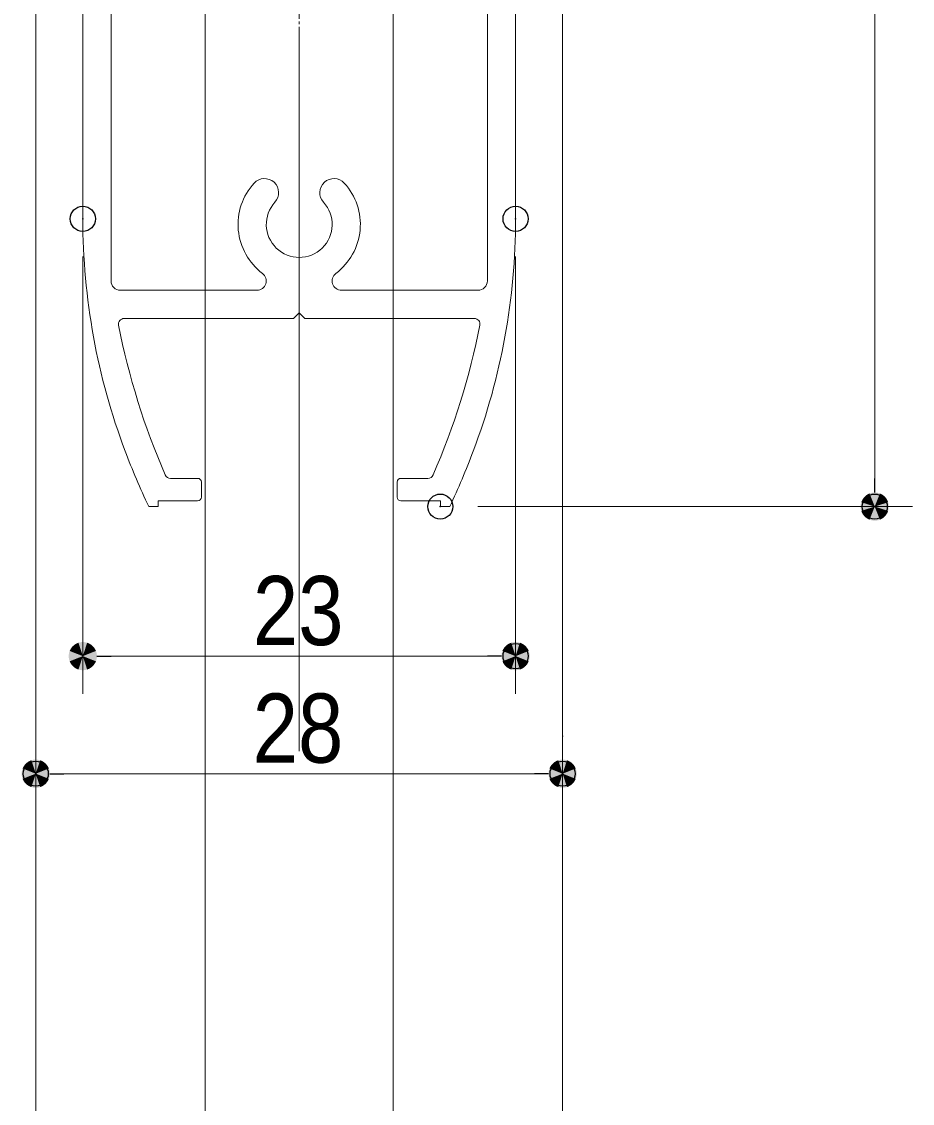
# Model space of a CAD drawing. Units: millimetres, scale not verified. Extents: x -4547 to 4547, y -2284 to 2284.
# Drawn here: x 305 to 660, y -373.3 to 58.1 of the extents above; entities that cross this region are included whole.
import ezdxf
from ezdxf.enums import TextEntityAlignment as Align

# ---------------------------------------------------------------- set-up
doc = ezdxf.new("R2010")
doc.units = ezdxf.units.MM
doc.header["$LTSCALE"] = 20
doc.header["$PDMODE"] = 32
doc.header["$PDSIZE"] = 10
doc.linetypes.add('USER4', pattern=[9.172222, 5.997222, -1.058333, 1.058333, -1.058333])
for name, color, linetype, lineweight in [('0-1_3一般', 7, 'Continuous', 15), ('0-3_0', 7, 'Continuous', 25), ('0-5_2寸法-1', 7, 'Continuous', 15)]:
    doc.layers.add(name, color=color, linetype=linetype, lineweight=lineweight)
doc.layers.add('0-4_Defpoints', color=7, linetype='Continuous')
doc.styles.add('ＭＳ Ｐゴシック', font='')
doc.styles.get('ＭＳ Ｐゴシック').set_extended_font_data('MS PGothic')

# ---------------------------------------------------------------- blocks, each defined once
blk = doc.blocks.new('グループ-36')
at = {"layer": '0-1_3一般', "linetype": 'USER4', "lineweight": 5}
blk.add_line((35124.8, 14694), (35124.8, -3299.9), dxfattribs=at)
at = {"layer": '0-1_3一般', "lineweight": 5}
for p, q in [((33399.8, 6969), (33399.8, -411.3)), ((36849.8, 6969), (36849.8, -411.3)), ((33624.8, 4392.8), (33624.8, -906)), ((36624.8, 4392.8), (36624.8, -906)), ((34787.3, -981), (33699.8, -981)), ((36549.8, -981), (35462.3, -981)), ((35079.8, -1206), (33729, -1206)), ((34098.7, -2481), (34314.8, -2481)), ((35934.8, -2481), (36150.8, -2481)), ((34344.8, -2511), (34344.8, -2631)), ((35904.8, -2511), (35904.8, -2631)), ((33999.8, -2661), (33999.8, -2706)), ((34314.8, -2661), (33999.8, -2661)), ((33999.8, -2706), (33924.8, -2706))]:
    blk.add_line(p, q, dxfattribs=at)
for points in [[(36520.6, -1206), (35169.8, -1206), (35124.8, -1161), (35079.8, -1206)], [(35934.8, -2661), (36249.8, -2661), (36249.8, -2706), (36324.8, -2706)]]:
    blk.add_lwpolyline(points, dxfattribs=at)
for centre, radius, start, end in [((35124.8, -456), 487.5, 137.4576, 233.1301), ((34848.5, -202.4), 112.5, 317.4576, 137.4576), ((35401.1, -202.4), 112.5, 42.5424, 222.5424), ((35124.8, -456), 487.5, 306.8699, 42.5424), ((35124.8, -456), 262.5, 137.4576, 42.5424), ((38649.8, -411.3), 5250, 180, 200.66323), ((31599.8, -411.3), 5250, 339.33677, 0), ((34787.3, -906), 75, 270, 53.1301), ((35462.3, -906), 75, 126.8699, 270), ((33699.8, -906), 75, 180, 270), ((36549.8, -906), 75, 270, 0), ((33729, -1251), 45, 90, 191.11238), ((36520.6, -1251), 45, 348.88762, 90), ((39351.5, -146.6), 5775, 191.11238, 203.54944), ((30898, -146.6), 5775, 336.45056, 348.88762), ((39351.5, -146.6), 6000, 200.66323, 205.2495), ((30898, -146.6), 6000, 334.7505, 339.33677), ((34098.7, -2436), 45, 203.54944, 270), ((34314.8, -2511), 30, 0, 90), ((35934.8, -2511), 30, 90, 180), ((36150.8, -2436), 45, 270, 336.45056), ((34314.8, -2631), 30, 270, 0), ((35934.8, -2631), 30, 180, 270)]:
    blk.add_arc(centre, radius, start, end, dxfattribs=at)
blk = doc.blocks.new('グループ-42')
at = {"layer": '0-1_3一般', "lineweight": 5}
for p, q in [((33024.8, -31971.3), (33024.8, 7044)), ((34374.8, -31971.3), (34374.8, 7044)), ((35874.8, 7044), (35874.8, -31971.3)), ((37224.8, 7044), (37224.8, -31971.3))]:
    blk.add_line(p, q, dxfattribs=at)
blk = doc.blocks.new('グループ-49')
at = {"layer": '0-1_3一般', "lineweight": 5}
blk.add_line((35124.8, 1014), (35124.8, -4656), dxfattribs=at)
at = {"layer": '0-1_3一般'}
for name in ['グループ-36', 'グループ-42']:
    blk.add_blockref(name, (0, 0), dxfattribs=at)
blk = doc.blocks.new('_Dot')
at = {"layer": '0-3_0'}
blk.add_line((-10, 0), (-20, 0), dxfattribs=at)
for points in [[(0, 0), (-7.29, 6.85), (-6.37, 7.71)], [(0, 0), (-6.37, 7.71), (-5.36, 8.44)], [(0, 0), (-5.36, 8.44), (-4.26, 9.05)], [(0, 0), (-4.26, 9.05), (-3.09, 9.51)], [(0, 0), (-3.09, 9.51), (-1.87, 9.82)], [(0, 0), (-1.87, 9.82), (-0.63, 9.98)], [(0, 0), (-0.63, 9.98), (0.63, 9.98)], [(0, 0), (0.63, 9.98), (1.87, 9.82)], [(0, 0), (1.87, 9.82), (3.09, 9.51)], [(0, 0), (3.09, 9.51), (4.26, 9.05)], [(0, 0), (4.26, 9.05), (5.36, 8.44)], [(0, 0), (5.36, 8.44), (6.37, 7.71)], [(0, 0), (6.37, 7.71), (7.29, 6.85)], [(0, 0), (-10, 0), (-9.92, 1.25)], [(0, 0), (-9.92, -1.25), (-10, 0)], [(0, 0), (-9.92, 1.25), (-9.69, 2.49)], [(0, 0), (-9.69, -2.49), (-9.92, -1.25)], [(0, 0), (-9.69, 2.49), (-9.3, 3.68)], [(0, 0), (-9.3, -3.68), (-9.69, -2.49)], [(0, 0), (-9.3, 3.68), (-8.76, 4.82)], [(0, 0), (-8.76, -4.82), (-9.3, -3.68)], [(0, 0), (-8.76, 4.82), (-8.09, 5.88)], [(0, 0), (-8.09, -5.88), (-8.76, -4.82)], [(0, 0), (-8.09, 5.88), (-7.29, 6.85)], [(0, 0), (-7.29, -6.85), (-8.09, -5.88)], [(0, 0), (-6.37, -7.71), (-7.29, -6.85)], [(0, 0), (-5.36, -8.44), (-6.37, -7.71)], [(0, 0), (-4.26, -9.05), (-5.36, -8.44)], [(0, 0), (-3.09, -9.51), (-4.26, -9.05)], [(0, 0), (-1.87, -9.82), (-3.09, -9.51)], [(0, 0), (-0.63, -9.98), (-1.87, -9.82)], [(0, 0), (0.63, -9.98), (-0.63, -9.98)], [(0, 0), (7.29, 6.85), (8.09, 5.88)], [(0, 0), (8.09, 5.88), (8.76, 4.82)], [(0, 0), (8.76, 4.82), (9.3, 3.68)], [(0, 0), (9.3, 3.68), (9.69, 2.49)], [(0, 0), (9.69, 2.49), (9.92, 1.25)], [(0, 0), (9.92, 1.25), (10, 0)], [(0, 0), (1.87, -9.82), (0.63, -9.98)], [(0, 0), (3.09, -9.51), (1.87, -9.82)], [(0, 0), (4.26, -9.05), (3.09, -9.51)], [(0, 0), (5.36, -8.44), (4.26, -9.05)], [(0, 0), (6.37, -7.71), (5.36, -8.44)], [(0, 0), (7.29, -6.85), (6.37, -7.71)], [(0, 0), (8.09, -5.88), (7.29, -6.85)], [(0, 0), (8.76, -4.82), (8.09, -5.88)], [(0, 0), (9.3, -3.68), (8.76, -4.82)], [(0, 0), (9.69, -2.49), (9.3, -3.68)], [(0, 0), (9.92, -1.25), (9.69, -2.49)], [(0, 0), (10, 0), (9.92, -1.25)]]:
    blk.add_solid(points, dxfattribs=at)

msp = doc.modelspace()

# ---------------------------------------------------------------- linework, layer by layer
at = {"layer": '0-4_Defpoints'}
for p in [(329.36, -20.56), (501.86, -20.56), (471.86, -135.3), (645.01, -135.3), (501.86, -194.93), (310.61, -241.8), (520.61, -241.8)]:
    msp.add_point(p, dxfattribs=at)
at = {"layer": '0-5_2寸法-1'}
for p, q in [((645.01, 340.95), (645.01, -124.04)), ((329.36, -35.56), (329.36, -209.93)), ((501.86, -35.56), (501.86, -209.93)), ((486.86, -135.3), (660.01, -135.3)), ((340.62, -194.93), (490.61, -194.93)), ((310.61, -226.8), (310.81, -226.8)), ((520.61, -226.8), (520.81, -226.8)), ((321.87, -241.8), (509.36, -241.8))]:
    msp.add_line(p, q, dxfattribs=at)

# ---------------------------------------------------------------- block references
at = {"layer": '0-1_3一般', "xscale": 0.05, "yscale": 0.05}
msp.add_blockref('グループ-49', (-1340.62, 0), dxfattribs=at)
at = {"layer": '0-5_2寸法-1', "xscale": 0.5627563, "yscale": 0.5627563}
for p, rotation in [((645.01, -135.3), 270), ((329.36, -194.93), 180), ((310.61, -241.8), 180)]:
    msp.add_blockref('_Dot', p, dxfattribs=dict(at, rotation=rotation))
for p in [(501.86, -194.93), (520.61, -241.8)]:
    msp.add_blockref('_Dot', p, dxfattribs=at)

# ---------------------------------------------------------------- texts
at = {"layer": '0-5_2寸法-1', "style": 'ＭＳ Ｐゴシック', "width": 0.9}
for s, p in [('23', (397.17, -198.81)), ('28', (397.09, -245.69))]:
    msp.add_text(s, height=27.57, dxfattribs=at).set_placement(p, align=Align.BOTTOM_LEFT)

doc.saveas('drawing.dxf')
